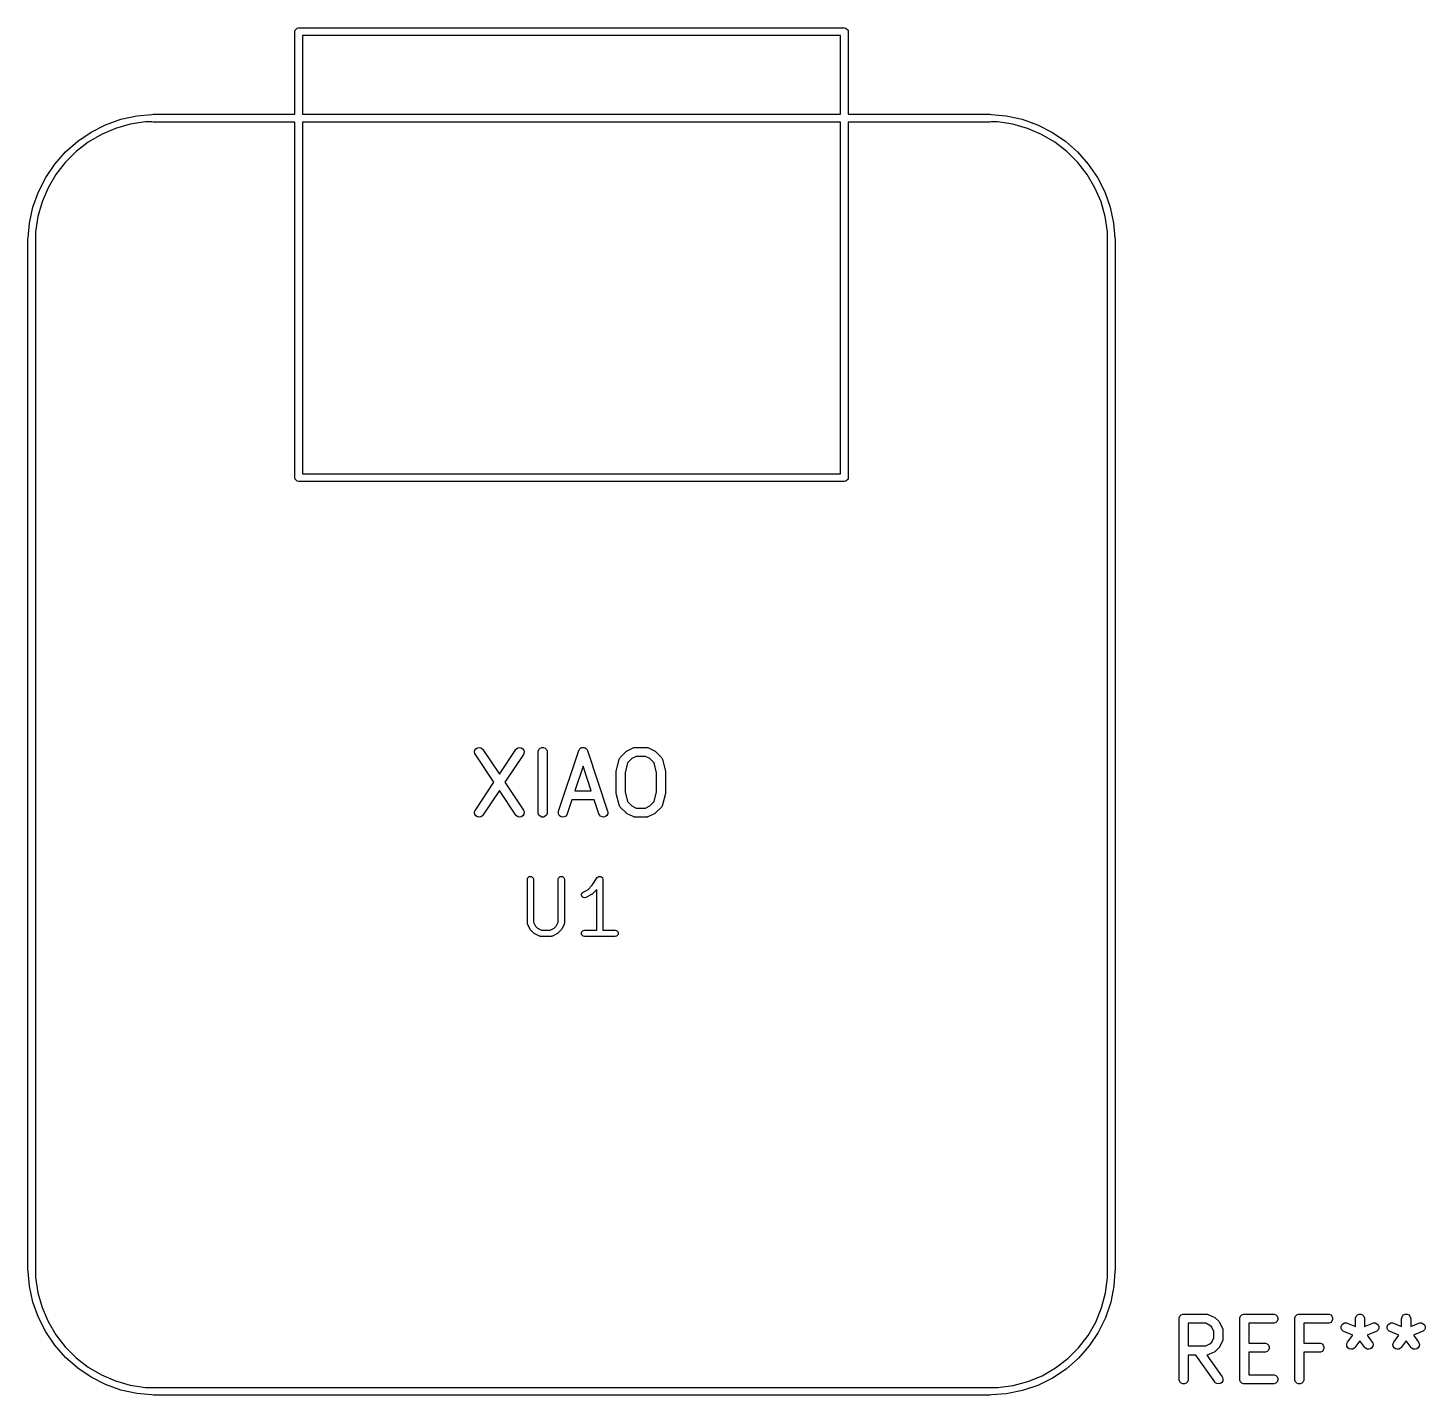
# Model space of a CAD drawing. Header units: millimetres. Extents: x 84.5 to 151.6, y -80.6 to -14.7.
# Drawn here: x 128.54 to 151.57, y -80.56 to -58.01 of the extents above; entities that cross this region are included whole.
import ezdxf

# ---------------------------------------------------------------- set-up
doc = ezdxf.new("R2010")
doc.units = ezdxf.units.MM
doc.layers.add('F.Silkscreen', color=41, linetype='CONTINUOUS', true_color=0xf2eda1)

msp = doc.modelspace()

# ---------------------------------------------------------------- linework, layer by layer
at = {"layer": 'F.Silkscreen', "linetype": 'CONTINUOUS'}
for p, q in [((132.9365, -58.07597), (132.941334, -58.05167)), ((132.941334, -58.05167), (132.9757, -58.017304)), ((132.9757, -58.017304), (133, -58.01247)), ((133, -58.01247), (142, -58.01247)), ((142, -58.01247), (142.0243, -58.017304)), ((142.0243, -58.017304), (142.058666, -58.05167)), ((142.058666, -58.05167), (142.0635, -58.07597)), ((132.9365, -59.43741), (132.9365, -58.07597)), ((133.0635, -58.13947), (133.0635, -59.43741)), ((141.9365, -58.13947), (133.0635, -58.13947)), ((141.9365, -59.43741), (141.9365, -58.13947)), ((142.0635, -58.07597), (142.0635, -59.43741)), ((129.578833, -59.729245), (129.81786, -59.608657)), ((129.81786, -59.608657), (130.070258, -59.519382)), ((130.224673, -59.600258), (129.981291, -59.669282)), ((130.070258, -59.519382), (130.331946, -59.462863)), ((130.474847, -59.562684), (130.224673, -59.600258)), ((130.331946, -59.462863), (130.578, -59.441786)), ((130.580041, -59.560439), (130.474847, -59.562684)), ((130.578, -59.441786), (130.6, -59.43741)), ((130.6, -59.56441), (130.580041, -59.560439)), ((130.6, -59.43741), (132.9365, -59.43741)), ((132.9365, -59.56441), (130.6, -59.56441)), ((132.9365, -65.42927), (132.9365, -59.56441)), ((133.0635, -59.43741), (141.9365, -59.43741)), ((133.0635, -59.56441), (133.0635, -65.36577)), ((141.9365, -59.56441), (133.0635, -59.56441)), ((141.9365, -65.36577), (141.9365, -59.56441)), ((142.0635, -59.43741), (144.4, -59.43741)), ((144.4, -59.56441), (142.0635, -59.56441)), ((142.0635, -59.56441), (142.0635, -65.42927)), ((144.4, -59.43741), (144.421999, -59.441786)), ((144.419958, -59.560439), (144.4, -59.56441)), ((144.525153, -59.562684), (144.419958, -59.560439)), ((144.421999, -59.441786), (144.668054, -59.462863)), ((144.775327, -59.600258), (144.525153, -59.562684)), ((144.668054, -59.462863), (144.929742, -59.519382)), ((145.018709, -59.669282), (144.775327, -59.600258)), ((144.929742, -59.519382), (145.18214, -59.608657)), ((145.18214, -59.608657), (145.421167, -59.729245)), ((129.156083, -60.056083), (129.357045, -59.879196)), ((129.530476, -59.896717), (129.330334, -60.05145)), ((129.357045, -59.879196), (129.578833, -59.729245)), ((129.748637, -59.768637), (129.530476, -59.896717)), ((129.981291, -59.669282), (129.748637, -59.768637)), ((145.251363, -59.768637), (145.018709, -59.669282)), ((145.469524, -59.896717), (145.251363, -59.768637)), ((145.421167, -59.729245), (145.642955, -59.879196)), ((145.669666, -60.05145), (145.469524, -59.896717)), ((145.642955, -59.879196), (145.843917, -60.056083)), ((128.979196, -60.257045), (129.156083, -60.056083)), ((129.330334, -60.05145), (129.15145, -60.230334)), ((145.84855, -60.230334), (145.669666, -60.05145)), ((145.843917, -60.056083), (146.020804, -60.257045)), ((128.829245, -60.478833), (128.979196, -60.257045)), ((129.15145, -60.230334), (128.996717, -60.430476)), ((146.003283, -60.430476), (145.84855, -60.230334)), ((146.020804, -60.257045), (146.170755, -60.478833)), ((128.708657, -60.71786), (128.829245, -60.478833)), ((128.996717, -60.430476), (128.868637, -60.648637)), ((146.131363, -60.648637), (146.003283, -60.430476)), ((146.170755, -60.478833), (146.291343, -60.71786)), ((128.619382, -60.970258), (128.708657, -60.71786)), ((128.868637, -60.648637), (128.769282, -60.881291)), ((146.230718, -60.881291), (146.131363, -60.648637)), ((146.291343, -60.71786), (146.380618, -60.970258)), ((128.562863, -61.231946), (128.619382, -60.970258)), ((128.769282, -60.881291), (128.700258, -61.124673)), ((146.299742, -61.124673), (146.230718, -60.881291)), ((146.380618, -60.970258), (146.437137, -61.231946)), ((128.542044, -61.474989), (128.562863, -61.231946)), ((128.700258, -61.124673), (128.662684, -61.374847)), ((146.337316, -61.374847), (146.299742, -61.124673)), ((146.437137, -61.231946), (146.457955, -61.474989)), ((128.5365, -61.5), (128.541334, -61.4757)), ((128.5365, -78.5), (128.5365, -61.5)), ((128.541334, -61.4757), (128.542044, -61.474989)), ((128.662684, -61.374847), (128.660351, -61.484173)), ((128.660351, -61.484173), (128.6635, -61.5)), ((128.6635, -61.5), (128.6635, -78.5)), ((146.3365, -61.5), (146.339648, -61.484173)), ((146.3365, -78.5), (146.3365, -61.5)), ((146.339648, -61.484173), (146.337316, -61.374847)), ((146.457955, -61.474989), (146.458666, -61.4757)), ((146.458666, -61.4757), (146.4635, -61.5)), ((146.4635, -61.5), (146.4635, -78.5)), ((133.0635, -65.36577), (141.9365, -65.36577)), ((132.941334, -65.45357), (132.9365, -65.42927)), ((132.9757, -65.487936), (132.941334, -65.45357)), ((133, -65.49277), (132.9757, -65.487936)), ((142, -65.49277), (133, -65.49277)), ((142.0243, -65.487936), (142, -65.49277)), ((142.058666, -65.45357), (142.0243, -65.487936)), ((142.0635, -65.42927), (142.058666, -65.45357)), ((135.901191, -69.95474), (135.90693, -69.926046)), ((135.90687, -69.983448), (135.901191, -69.95474)), ((135.913787, -69.996421), (135.90687, -69.983448)), ((135.90693, -69.926046), (135.923213, -69.901731)), ((136.219385, -70.454819), (135.913787, -69.996421)), ((135.923213, -69.901731), (135.947562, -69.885498)), ((135.947562, -69.885498), (135.97627, -69.879819)), ((135.97627, -69.879819), (136.004964, -69.885558)), ((136.004964, -69.885558), (136.029279, -69.901841)), ((136.029279, -69.901841), (136.038595, -69.913217)), ((136.038595, -69.913217), (136.309524, -70.31961)), ((136.309524, -70.31961), (136.580453, -69.913217)), ((136.705261, -69.996422), (136.399663, -70.454819)), ((136.580453, -69.913217), (136.589769, -69.901841)), ((136.589769, -69.901841), (136.614084, -69.885558)), ((136.614084, -69.885558), (136.642778, -69.879819)), ((136.642778, -69.879819), (136.671486, -69.885498)), ((136.671486, -69.885498), (136.695835, -69.901731)), ((136.695835, -69.901731), (136.712118, -69.926046)), ((136.712178, -69.983448), (136.705261, -69.996422)), ((136.712118, -69.926046), (136.717857, -69.95474)), ((136.717857, -69.95474), (136.712178, -69.983448)), ((136.94881, -69.954819), (136.950251, -69.940187)), ((136.94881, -70.954819), (136.94881, -69.954819)), ((136.950251, -69.940187), (136.96145, -69.913151)), ((136.96145, -69.913151), (136.982142, -69.892459)), ((136.982142, -69.892459), (137.009178, -69.88126)), ((137.009178, -69.88126), (137.038442, -69.88126)), ((137.038442, -69.88126), (137.065478, -69.892459)), ((137.065478, -69.892459), (137.08617, -69.913151)), ((137.08617, -69.913151), (137.097369, -69.940187)), ((137.097369, -69.940187), (137.09881, -69.954819)), ((137.09881, -69.954819), (137.09881, -70.954819)), ((137.285992, -70.931102), (137.619325, -69.931102)), ((137.619325, -69.931102), (137.625319, -69.917677)), ((137.625319, -69.917677), (137.628829, -69.913629)), ((137.628829, -69.913629), (137.631226, -69.908836)), ((137.631226, -69.908836), (137.638334, -69.90267)), ((137.638334, -69.90267), (137.644493, -69.89557)), ((137.644493, -69.89557), (137.649282, -69.893175)), ((137.649282, -69.893175), (137.653333, -69.889662)), ((137.653333, -69.889662), (137.662258, -69.886687)), ((137.662258, -69.886687), (137.670666, -69.882483)), ((137.670666, -69.882483), (137.67601, -69.882103)), ((137.67601, -69.882103), (137.681096, -69.880408)), ((137.681096, -69.880408), (137.690476, -69.881074)), ((137.690476, -69.881074), (137.699856, -69.880408)), ((137.699856, -69.880408), (137.704941, -69.882103)), ((137.704941, -69.882103), (137.710286, -69.882483)), ((137.710286, -69.882483), (137.718696, -69.886688)), ((137.718696, -69.886688), (137.727618, -69.889662)), ((137.727618, -69.889662), (137.731665, -69.893172)), ((137.731665, -69.893172), (137.736459, -69.895569)), ((137.736459, -69.895569), (137.742622, -69.902674)), ((137.742622, -69.902674), (137.749726, -69.908836)), ((137.749726, -69.908836), (137.752121, -69.913627)), ((137.752121, -69.913627), (137.755633, -69.917676)), ((137.755633, -69.917676), (137.761627, -69.931102)), ((137.761627, -69.931102), (138.09496, -70.931102)), ((138.30411, -70.044643), (138.399348, -69.949405)), ((138.399348, -69.949405), (138.405098, -69.944684)), ((138.405098, -69.944684), (138.406397, -69.943188)), ((138.406397, -69.943188), (138.408651, -69.941768)), ((138.408651, -69.941768), (138.410713, -69.940077)), ((138.410713, -69.940077), (138.412545, -69.939318)), ((138.412545, -69.939318), (138.41884, -69.935356)), ((138.41884, -69.935356), (138.514078, -69.887737)), ((138.565324, -70.029819), (138.496808, -70.064077)), ((138.514078, -69.887737), (138.527809, -69.882482)), ((138.527809, -69.882482), (138.530498, -69.88229)), ((138.530498, -69.88229), (138.532987, -69.88126)), ((138.532987, -69.88126), (138.547619, -69.879819)), ((138.547619, -69.879819), (138.738095, -69.879819)), ((138.72039, -70.029819), (138.565324, -70.029819)), ((138.788906, -70.064077), (138.72039, -70.029819)), ((138.738095, -69.879819), (138.752727, -69.88126)), ((138.752727, -69.88126), (138.755216, -69.882291)), ((138.755216, -69.882291), (138.757904, -69.882482)), ((138.757904, -69.882482), (138.771636, -69.887737)), ((138.771636, -69.887737), (138.866874, -69.935356)), ((138.866874, -69.935356), (138.873173, -69.93932)), ((138.873173, -69.93932), (138.875001, -69.940078)), ((138.875001, -69.940078), (138.877057, -69.941766)), ((138.877057, -69.941766), (138.879317, -69.943188)), ((138.879317, -69.943188), (138.880616, -69.944686)), ((138.880616, -69.944686), (138.886366, -69.949405)), ((138.886366, -69.949405), (138.981604, -70.044643)), ((137.690476, -70.191989), (137.556438, -70.594104)), ((137.824514, -70.594104), (137.690476, -70.191989)), ((138.236763, -70.269962), (138.284382, -70.079486)), ((138.284382, -70.079486), (138.289329, -70.06564)), ((138.289329, -70.06564), (138.292649, -70.061158)), ((138.292649, -70.061158), (138.294783, -70.056008)), ((138.294783, -70.056008), (138.30411, -70.044643)), ((138.424865, -70.136019), (138.384524, -70.297386)), ((138.496808, -70.064077), (138.424865, -70.136019)), ((138.860848, -70.136019), (138.788906, -70.064077)), ((138.90119, -70.297386), (138.860848, -70.136019)), ((138.981604, -70.044643), (138.990932, -70.056008)), ((138.990932, -70.056008), (138.993066, -70.061161)), ((138.993066, -70.061161), (138.996385, -70.06564)), ((138.996385, -70.06564), (139.001332, -70.079486)), ((139.001332, -70.079486), (139.048951, -70.269962)), ((135.913787, -70.913217), (136.219385, -70.454819)), ((136.399663, -70.454819), (136.705261, -70.913216)), ((138.234524, -70.288152), (138.234775, -70.285598)), ((138.234524, -70.621485), (138.234524, -70.288152)), ((138.234613, -70.284506), (138.235422, -70.279032)), ((138.234775, -70.285598), (138.234613, -70.284506)), ((138.235422, -70.279032), (138.235965, -70.27352)), ((138.235965, -70.27352), (138.236387, -70.272498)), ((138.236387, -70.272498), (138.236763, -70.269962)), ((138.384524, -70.297386), (138.384524, -70.612251)), ((138.90119, -70.612251), (138.90119, -70.297386)), ((139.048951, -70.269962), (139.049326, -70.272498)), ((139.049326, -70.272498), (139.049749, -70.27352)), ((139.049749, -70.27352), (139.050291, -70.279032)), ((139.050291, -70.279032), (139.051101, -70.284506)), ((139.051101, -70.284506), (139.050938, -70.285598)), ((139.050938, -70.285598), (139.05119, -70.288152)), ((139.05119, -70.288152), (139.05119, -70.621485)), ((136.309524, -70.590027), (136.038595, -70.996421)), ((136.580453, -70.996421), (136.309524, -70.590027)), ((137.556438, -70.594104), (137.824514, -70.594104)), ((138.234775, -70.624038), (138.234524, -70.621485)), ((138.234613, -70.625131), (138.234775, -70.624038)), ((138.235422, -70.630604), (138.234613, -70.625131)), ((138.235965, -70.636117), (138.235422, -70.630604)), ((138.236387, -70.637138), (138.235965, -70.636117)), ((138.236763, -70.639675), (138.236387, -70.637138)), ((138.284382, -70.830151), (138.236763, -70.639675)), ((138.384524, -70.612251), (138.424865, -70.773617)), ((138.860848, -70.773617), (138.90119, -70.612251)), ((139.048951, -70.639675), (139.001332, -70.830151)), ((139.049326, -70.637138), (139.048951, -70.639675)), ((139.049749, -70.636117), (139.049326, -70.637138)), ((139.050291, -70.630604), (139.049749, -70.636117)), ((139.051101, -70.625131), (139.050291, -70.630604)), ((139.05119, -70.621485), (139.050938, -70.624038)), ((139.050938, -70.624038), (139.051101, -70.625131)), ((135.901191, -70.954898), (135.90687, -70.92619)), ((135.90687, -70.92619), (135.913787, -70.913217)), ((136.705261, -70.913216), (136.712178, -70.92619)), ((136.712178, -70.92619), (136.717857, -70.954898)), ((137.282732, -70.945439), (137.285992, -70.931102)), ((137.284807, -70.974629), (137.282732, -70.945439)), ((137.506438, -70.744104), (137.428294, -70.978536)), ((137.874514, -70.744104), (137.506438, -70.744104)), ((137.952658, -70.978536), (137.874514, -70.744104)), ((138.09496, -70.931102), (138.09822, -70.945438)), ((138.09822, -70.945438), (138.096145, -70.974628)), ((138.289329, -70.843997), (138.284382, -70.830151)), ((138.292648, -70.848476), (138.289329, -70.843997)), ((138.294782, -70.853628), (138.292648, -70.848476)), ((138.30411, -70.864994), (138.294782, -70.853628)), ((138.399348, -70.960233), (138.30411, -70.864994)), ((138.424865, -70.773617), (138.496808, -70.845561)), ((138.496808, -70.845561), (138.565324, -70.879819)), ((138.565324, -70.879819), (138.72039, -70.879819)), ((138.72039, -70.879819), (138.788905, -70.845561)), ((138.788905, -70.845561), (138.860848, -70.773617)), ((138.981605, -70.864993), (138.886366, -70.960233)), ((138.990932, -70.853628), (138.981605, -70.864993)), ((138.993065, -70.848476), (138.990932, -70.853628)), ((138.996385, -70.843997), (138.993065, -70.848476)), ((139.001332, -70.830151), (138.996385, -70.843997)), ((135.90693, -70.983592), (135.901191, -70.954898)), ((135.923213, -71.007907), (135.90693, -70.983592)), ((135.947562, -71.02414), (135.923213, -71.007907)), ((135.97627, -71.029819), (135.947562, -71.02414)), ((136.004964, -71.02408), (135.97627, -71.029819)), ((136.029279, -71.007797), (136.004964, -71.02408)), ((136.038595, -70.996421), (136.029279, -71.007797)), ((136.589769, -71.007797), (136.580453, -70.996421)), ((136.614084, -71.02408), (136.589769, -71.007797)), ((136.642778, -71.029819), (136.614084, -71.02408)), ((136.671486, -71.02414), (136.642778, -71.029819)), ((136.695835, -71.007907), (136.671486, -71.02414)), ((136.712118, -70.983592), (136.695835, -71.007907)), ((136.717857, -70.954898), (136.712118, -70.983592)), ((136.950251, -70.969451), (136.94881, -70.954819)), ((136.96145, -70.996487), (136.950251, -70.969451)), ((136.982142, -71.017179), (136.96145, -70.996487)), ((137.009178, -71.028378), (136.982142, -71.017179)), ((137.038442, -71.028378), (137.009178, -71.028378)), ((137.065478, -71.017179), (137.038442, -71.028378)), ((137.08617, -70.996487), (137.065478, -71.017179)), ((137.097369, -70.969451), (137.08617, -70.996487)), ((137.09881, -70.954819), (137.097369, -70.969451)), ((137.297893, -71.000802), (137.284807, -70.974629)), ((137.32, -71.019976), (137.297893, -71.000802)), ((137.347763, -71.02923), (137.32, -71.019976)), ((137.376953, -71.027155), (137.347763, -71.02923)), ((137.403126, -71.014069), (137.376953, -71.027155)), ((137.4223, -70.991962), (137.403126, -71.014069)), ((137.428294, -70.978536), (137.4223, -70.991962)), ((137.958652, -70.991961), (137.952658, -70.978536)), ((137.977826, -71.014068), (137.958652, -70.991961)), ((138.003999, -71.027155), (137.977826, -71.014068)), ((138.033189, -71.02923), (138.003999, -71.027155)), ((138.060951, -71.019976), (138.033189, -71.02923)), ((138.083059, -71.000802), (138.060951, -71.019976)), ((138.096145, -70.974628), (138.083059, -71.000802)), ((138.405098, -70.964953), (138.399348, -70.960233)), ((138.406397, -70.96645), (138.405098, -70.964953)), ((138.408651, -70.967869), (138.406397, -70.96645)), ((138.410713, -70.969561), (138.408651, -70.967869)), ((138.412545, -70.970319), (138.410713, -70.969561)), ((138.41884, -70.974282), (138.412545, -70.970319)), ((138.514078, -71.021901), (138.41884, -70.974282)), ((138.527809, -71.027156), (138.514078, -71.021901)), ((138.530498, -71.027347), (138.527809, -71.027156)), ((138.532987, -71.028378), (138.530498, -71.027347)), ((138.547619, -71.029819), (138.532987, -71.028378)), ((138.738095, -71.029819), (138.547619, -71.029819)), ((138.752727, -71.028378), (138.738095, -71.029819)), ((138.755216, -71.027346), (138.752727, -71.028378)), ((138.757904, -71.027156), (138.755216, -71.027346)), ((138.771636, -71.021901), (138.757904, -71.027156)), ((138.866874, -70.974282), (138.771636, -71.021901)), ((138.873173, -70.970317), (138.866874, -70.974282)), ((138.875001, -70.96956), (138.873173, -70.970317)), ((138.877057, -70.967871), (138.875001, -70.96956)), ((138.879317, -70.96645), (138.877057, -70.967871)), ((138.880616, -70.964951), (138.879317, -70.96645)), ((138.886366, -70.960233), (138.880616, -70.964951)), ((136.771866, -72.056985), (136.775733, -72.037545)), ((136.771866, -72.776652), (136.771866, -72.056985)), ((136.775733, -72.037545), (136.803226, -72.010052)), ((136.803226, -72.010052), (136.842106, -72.010052)), ((136.842106, -72.010052), (136.869599, -72.037545)), ((136.869599, -72.037545), (136.873466, -72.056985)), ((136.873466, -72.056985), (136.873466, -72.764658)), ((137.279866, -72.056985), (137.283733, -72.037545)), ((137.279866, -72.76466), (137.279866, -72.056985)), ((137.283733, -72.037545), (137.311226, -72.010052)), ((137.311226, -72.010052), (137.350106, -72.010052)), ((137.350106, -72.010052), (137.377599, -72.037545)), ((137.377599, -72.037545), (137.381466, -72.056985)), ((137.381466, -72.056985), (137.381466, -72.776652)), ((137.84152, -72.151621), (137.923398, -72.028806)), ((137.923398, -72.028806), (137.937399, -72.014776)), ((137.937399, -72.014776), (137.942527, -72.01375)), ((137.942527, -72.01375), (137.946226, -72.010052)), ((137.946226, -72.010052), (137.96102, -72.010052)), ((137.96102, -72.010052), (137.975525, -72.007151)), ((137.975525, -72.007151), (137.979876, -72.010052)), ((137.979876, -72.010052), (137.985106, -72.010052)), ((137.985106, -72.010052), (137.995565, -72.020511)), ((137.995565, -72.020511), (138.007875, -72.028718)), ((138.007875, -72.028718), (138.0089, -72.033846)), ((138.0089, -72.033846), (138.012599, -72.037545)), ((138.012599, -72.037545), (138.016466, -72.056985)), ((138.016466, -72.056985), (138.016466, -72.895185)), ((137.660994, -72.314586), (137.673289, -72.2777)), ((137.678381, -72.349362), (137.660994, -72.314586)), ((137.673289, -72.2777), (137.688948, -72.265548)), ((137.688948, -72.265548), (137.766241, -72.226901)), ((137.819051, -72.314089), (137.734384, -72.356422)), ((137.766241, -72.226901), (137.84152, -72.151621)), ((137.825481, -72.309098), (137.819051, -72.314089)), ((137.832254, -72.304573), (137.825481, -72.309098)), ((137.914866, -72.22196), (137.832254, -72.304573)), ((137.914866, -72.895185), (137.914866, -72.22196)), ((137.715267, -72.361657), (137.678381, -72.349362)), ((137.734384, -72.356422), (137.715267, -72.361657)), ((136.772362, -72.779148), (136.771866, -72.776652)), ((136.771994, -72.780254), (136.772362, -72.779148)), ((136.774145, -72.788109), (136.771994, -72.780254)), ((136.775733, -72.796092), (136.774145, -72.788109)), ((136.776556, -72.796915), (136.775733, -72.796092)), ((136.777229, -72.799371), (136.776556, -72.796915)), ((136.873466, -72.764658), (136.90675, -72.831227)), ((137.246582, -72.831226), (137.279866, -72.76466)), ((137.376775, -72.796915), (137.376103, -72.799371)), ((137.377599, -72.796092), (137.376775, -72.796915)), ((137.379186, -72.788109), (137.377599, -72.796092)), ((137.381338, -72.780254), (137.379186, -72.788109)), ((137.381466, -72.776652), (137.380969, -72.779148)), ((137.380969, -72.779148), (137.381338, -72.780254)), ((136.819563, -72.884037), (136.777229, -72.799371)), ((136.824557, -72.890471), (136.819563, -72.884037)), ((136.829079, -72.897239), (136.824557, -72.890471)), ((136.871412, -72.939573), (136.829079, -72.897239)), ((136.878182, -72.944096), (136.871412, -72.939573)), ((136.884615, -72.949089), (136.878182, -72.944096)), ((136.969281, -72.991422), (136.884615, -72.949089)), ((136.90675, -72.831227), (136.937425, -72.861902)), ((136.937425, -72.861902), (137.003992, -72.895185)), ((136.971736, -72.992094), (136.969281, -72.991422)), ((136.97256, -72.992918), (136.971736, -72.992094)), ((136.980545, -72.994506), (136.97256, -72.992918)), ((136.988399, -72.996657), (136.980545, -72.994506)), ((136.989504, -72.996288), (136.988399, -72.996657)), ((136.992, -72.996785), (136.989504, -72.996288)), ((137.161333, -72.996785), (136.992, -72.996785)), ((137.003992, -72.895185), (137.149341, -72.895185)), ((137.149341, -72.895185), (137.215908, -72.861901)), ((137.163828, -72.996288), (137.161333, -72.996785)), ((137.164934, -72.996657), (137.163828, -72.996288)), ((137.172786, -72.994506), (137.164934, -72.996657)), ((137.180773, -72.992918), (137.172786, -72.994506)), ((137.181596, -72.992094), (137.180773, -72.992918)), ((137.184051, -72.991422), (137.181596, -72.992094)), ((137.268718, -72.949089), (137.184051, -72.991422)), ((137.215908, -72.861901), (137.246582, -72.831226)), ((137.275148, -72.944098), (137.268718, -72.949089)), ((137.281921, -72.939573), (137.275148, -72.944098)), ((137.324255, -72.897238), (137.281921, -72.939573)), ((137.328779, -72.890465), (137.324255, -72.897238)), ((137.33377, -72.884036), (137.328779, -72.890465)), ((137.376103, -72.799371), (137.33377, -72.884036)), ((137.664733, -72.926545), (137.692226, -72.899052)), ((137.664733, -72.965425), (137.664733, -72.926545)), ((137.692226, -72.992918), (137.664733, -72.965425)), ((137.692226, -72.899052), (137.711666, -72.895185)), ((137.711666, -72.996785), (137.692226, -72.992918)), ((137.711666, -72.895185), (137.914866, -72.895185)), ((138.219666, -72.996785), (137.711666, -72.996785)), ((138.016466, -72.895185), (138.219666, -72.895185)), ((138.219666, -72.895185), (138.239106, -72.899052)), ((138.239106, -72.992918), (138.219666, -72.996785)), ((138.239106, -72.899052), (138.266599, -72.926545)), ((138.266599, -72.965425), (138.239106, -72.992918)), ((138.266599, -72.926545), (138.266599, -72.965425)), ((128.541334, -78.5243), (128.5365, -78.5)), ((128.542046, -78.525012), (128.541334, -78.5243)), ((128.562891, -78.768049), (128.542046, -78.525012)), ((128.6635, -78.5), (128.660353, -78.515818)), ((128.660353, -78.515818), (128.662697, -78.625142)), ((146.34, -78.517594), (146.3365, -78.5)), ((146.34, -78.627154), (146.34, -78.517594)), ((146.458389, -78.524576), (146.442377, -78.768884)), ((146.458666, -78.5243), (146.458389, -78.524576)), ((146.4635, -78.5), (146.458666, -78.5243)), ((128.619431, -79.029723), (128.562891, -78.768049)), ((128.662697, -78.625142), (128.700295, -78.875306)), ((146.306807, -78.879288), (146.34, -78.627154)), ((146.442377, -78.768884), (146.389808, -79.033167)), ((128.700295, -78.875306), (128.769335, -79.118676)), ((146.240987, -79.124931), (146.306807, -78.879288)), ((128.708721, -79.282107), (128.619431, -79.029723)), ((128.769335, -79.118676), (128.868701, -79.351317)), ((146.143667, -79.359882), (146.240987, -79.124931)), ((146.389808, -79.033167), (146.303192, -79.288328)), ((147.532878, -79.263151), (147.55357, -79.242459)), ((147.55357, -79.242459), (147.580606, -79.23126)), ((147.580606, -79.23126), (147.595238, -79.229819)), ((147.595238, -79.229819), (147.97619, -79.229819)), ((147.97619, -79.229819), (147.990822, -79.23126)), ((147.990822, -79.23126), (147.993311, -79.232291)), ((147.993311, -79.232291), (147.995999, -79.232482)), ((147.995999, -79.232482), (148.009731, -79.237737)), ((148.009731, -79.237737), (148.104969, -79.285356)), ((148.532878, -79.263151), (148.55357, -79.242459)), ((148.55357, -79.242459), (148.580606, -79.23126)), ((148.580606, -79.23126), (148.595238, -79.229819)), ((148.595238, -79.229819), (149.071428, -79.229819)), ((149.071428, -79.229819), (149.08606, -79.23126)), ((149.08606, -79.23126), (149.113096, -79.242459)), ((149.113096, -79.242459), (149.133788, -79.263151)), ((149.43764, -79.263151), (149.458332, -79.242459)), ((149.458332, -79.242459), (149.485368, -79.23126)), ((149.485368, -79.23126), (149.5, -79.229819)), ((149.5, -79.229819), (149.97619, -79.229819)), ((149.97619, -79.229819), (149.990822, -79.23126)), ((149.990822, -79.23126), (150.017858, -79.242459)), ((150.017858, -79.242459), (150.03855, -79.263151)), ((150.43764, -79.263151), (150.458332, -79.242459)), ((150.458332, -79.242459), (150.485368, -79.23126)), ((150.485368, -79.23126), (150.514632, -79.23126)), ((150.514632, -79.23126), (150.541668, -79.242459)), ((150.541668, -79.242459), (150.56236, -79.263151)), ((151.199545, -79.263151), (151.220237, -79.242459)), ((151.220237, -79.242459), (151.247273, -79.23126)), ((151.247273, -79.23126), (151.276537, -79.23126)), ((151.276537, -79.23126), (151.303573, -79.242459)), ((151.303573, -79.242459), (151.324265, -79.263151)), ((128.829316, -79.521119), (128.708721, -79.282107)), ((128.868701, -79.351317), (128.996786, -79.569468)), ((146.016513, -79.580119), (146.143667, -79.359882)), ((146.303192, -79.288328), (146.184013, -79.53)), ((147.520238, -79.304819), (147.521679, -79.290187)), ((147.520238, -80.304819), (147.520238, -79.304819)), ((147.521679, -79.290187), (147.532878, -79.263151)), ((147.958485, -79.379819), (147.670238, -79.379819)), ((147.670238, -79.379819), (147.670238, -79.753628)), ((148.027001, -79.414077), (147.958485, -79.379819)), ((148.057408, -79.444484), (148.027001, -79.414077)), ((148.091666, -79.513), (148.057408, -79.444484)), ((148.104969, -79.285356), (148.111268, -79.28932)), ((148.111268, -79.28932), (148.113096, -79.290078)), ((148.113096, -79.290078), (148.115152, -79.291766)), ((148.115152, -79.291766), (148.117412, -79.293188)), ((148.117412, -79.293188), (148.118711, -79.294686)), ((148.118711, -79.294686), (148.124461, -79.299405)), ((148.124461, -79.299405), (148.17208, -79.347024)), ((148.17208, -79.347024), (148.176798, -79.352773)), ((148.176798, -79.352773), (148.178297, -79.354073)), ((148.178297, -79.354073), (148.179718, -79.356332)), ((148.179718, -79.356332), (148.181407, -79.358389)), ((148.181407, -79.358389), (148.182164, -79.360216)), ((148.182164, -79.360216), (148.186129, -79.366516)), ((148.186129, -79.366516), (148.233748, -79.461754)), ((148.233748, -79.461754), (148.239003, -79.475485)), ((148.239003, -79.475485), (148.239194, -79.478174)), ((148.239194, -79.478174), (148.240225, -79.480663)), ((148.520238, -79.304819), (148.521679, -79.290187)), ((148.520238, -80.304819), (148.520238, -79.304819)), ((148.521679, -79.290187), (148.532878, -79.263151)), ((149.071428, -79.379819), (148.670238, -79.379819)), ((148.670238, -79.379819), (148.670238, -79.706009)), ((149.08606, -79.378378), (149.071428, -79.379819)), ((149.113096, -79.367179), (149.08606, -79.378378)), ((149.133788, -79.346487), (149.113096, -79.367179)), ((149.133788, -79.263151), (149.144987, -79.290187)), ((149.144987, -79.319451), (149.133788, -79.346487)), ((149.144987, -79.290187), (149.144987, -79.319451)), ((149.425, -79.304819), (149.426441, -79.290187)), ((149.425, -80.304819), (149.425, -79.304819)), ((149.426441, -79.290187), (149.43764, -79.263151)), ((149.97619, -79.379819), (149.575, -79.379819)), ((149.575, -79.379819), (149.575, -79.706009)), ((149.990822, -79.378378), (149.97619, -79.379819)), ((150.017858, -79.367179), (149.990822, -79.378378)), ((150.03855, -79.346487), (150.017858, -79.367179)), ((150.03855, -79.263151), (150.049749, -79.290187)), ((150.049749, -79.319451), (150.03855, -79.346487)), ((150.049749, -79.290187), (150.049749, -79.319451)), ((150.188173, -79.433942), (150.199041, -79.406771)), ((150.18853, -79.463204), (150.188173, -79.433942)), ((150.200057, -79.490101), (150.18853, -79.463204)), ((150.199041, -79.406771), (150.21948, -79.385828)), ((150.21948, -79.385828), (150.246377, -79.374301)), ((150.246377, -79.374301), (150.275639, -79.373944)), ((150.275639, -79.373944), (150.289759, -79.37804)), ((150.289759, -79.37804), (150.425, -79.432136)), ((150.425, -79.304819), (150.426441, -79.290187)), ((150.425, -79.432136), (150.425, -79.304819)), ((150.426441, -79.290187), (150.43764, -79.263151)), ((150.56236, -79.263151), (150.573559, -79.290187)), ((150.573559, -79.290187), (150.575, -79.304819)), ((150.575, -79.304819), (150.575, -79.432136)), ((150.575, -79.432136), (150.710241, -79.37804)), ((150.710241, -79.37804), (150.724361, -79.373944)), ((150.724361, -79.373944), (150.753623, -79.374301)), ((150.753623, -79.374301), (150.78052, -79.385828)), ((150.78052, -79.385828), (150.800958, -79.406771)), ((150.81147, -79.463204), (150.799943, -79.490101)), ((150.800958, -79.406771), (150.811827, -79.433942)), ((150.811827, -79.433942), (150.81147, -79.463204)), ((150.950078, -79.433942), (150.960946, -79.406771)), ((150.950435, -79.463204), (150.950078, -79.433942)), ((150.961962, -79.490101), (150.950435, -79.463204)), ((150.960946, -79.406771), (150.981385, -79.385828)), ((150.981385, -79.385828), (151.008282, -79.374301)), ((151.008282, -79.374301), (151.037544, -79.373944)), ((151.037544, -79.373944), (151.051664, -79.37804)), ((151.051664, -79.37804), (151.186905, -79.432136)), ((151.186905, -79.304819), (151.188346, -79.290187)), ((151.186905, -79.432136), (151.186905, -79.304819)), ((151.188346, -79.290187), (151.199545, -79.263151)), ((151.324265, -79.263151), (151.335464, -79.290187)), ((151.335464, -79.290187), (151.336905, -79.304819)), ((151.336905, -79.304819), (151.336905, -79.432136)), ((151.336905, -79.432136), (151.472146, -79.37804)), ((151.472146, -79.37804), (151.486266, -79.373944)), ((151.486266, -79.373944), (151.515528, -79.374301)), ((151.515528, -79.374301), (151.542425, -79.385828)), ((151.542425, -79.385828), (151.562863, -79.406771)), ((151.573375, -79.463204), (151.561848, -79.490101)), ((151.562863, -79.406771), (151.573732, -79.433942)), ((151.573732, -79.433942), (151.573375, -79.463204)), ((128.979268, -79.742895), (128.829316, -79.521119)), ((128.996786, -79.569468), (129.151519, -79.769601)), ((145.8617, -79.781876), (146.016513, -79.580119)), ((146.184013, -79.53), (146.034308, -79.754049)), ((148.027001, -79.71937), (148.057408, -79.688963)), ((148.057408, -79.688963), (148.091666, -79.620447)), ((148.091666, -79.620447), (148.091666, -79.513)), ((148.233748, -79.671693), (148.186129, -79.766931)), ((148.239003, -79.657962), (148.233748, -79.671693)), ((148.239194, -79.655272), (148.239003, -79.657962)), ((148.240225, -79.652784), (148.239194, -79.655272)), ((148.240225, -79.480663), (148.241666, -79.495295)), ((148.241666, -79.638152), (148.240225, -79.652784)), ((148.241666, -79.495295), (148.241666, -79.638152)), ((148.670238, -79.706009), (148.928571, -79.706009)), ((148.928571, -79.706009), (148.943203, -79.70745)), ((148.943203, -79.70745), (148.970239, -79.718649)), ((149.575, -79.706009), (149.833333, -79.706009)), ((149.833333, -79.706009), (149.847965, -79.70745)), ((149.847965, -79.70745), (149.875001, -79.718649)), ((150.221, -79.51054), (150.200057, -79.490101)), ((150.234051, -79.517312), (150.221, -79.51054)), ((150.381282, -79.576204), (150.234051, -79.517312)), ((150.282254, -79.729308), (150.289517, -79.70096)), ((150.289517, -79.70096), (150.297143, -79.68839)), ((150.297143, -79.68839), (150.381282, -79.576204)), ((150.5, -79.667914), (150.417143, -79.77839)), ((150.582857, -79.77839), (150.5, -79.667914)), ((150.765949, -79.517312), (150.618717, -79.576204)), ((150.618717, -79.576204), (150.702857, -79.68839)), ((150.702857, -79.68839), (150.710483, -79.70096)), ((150.710483, -79.70096), (150.717746, -79.729308)), ((150.778999, -79.51054), (150.765949, -79.517312)), ((150.799943, -79.490101), (150.778999, -79.51054)), ((150.982905, -79.51054), (150.961962, -79.490101)), ((150.995956, -79.517312), (150.982905, -79.51054)), ((151.143187, -79.576204), (150.995956, -79.517312)), ((151.044159, -79.729308), (151.051422, -79.70096)), ((151.051422, -79.70096), (151.059048, -79.68839)), ((151.059048, -79.68839), (151.143187, -79.576204)), ((151.261905, -79.667914), (151.179048, -79.77839)), ((151.344762, -79.77839), (151.261905, -79.667914)), ((151.527854, -79.517312), (151.380622, -79.576204)), ((151.380622, -79.576204), (151.464762, -79.68839)), ((151.464762, -79.68839), (151.472388, -79.70096)), ((151.472388, -79.70096), (151.479651, -79.729308)), ((151.540904, -79.51054), (151.527854, -79.517312)), ((151.561848, -79.490101), (151.540904, -79.51054)), ((129.156151, -79.943849), (128.979268, -79.742895)), ((129.151519, -79.769601), (129.330399, -79.948481)), ((145.681876, -79.9617), (145.8617, -79.781876)), ((146.034308, -79.754049), (145.85664, -79.95664)), ((147.670238, -79.753628), (147.958485, -79.753628)), ((147.794284, -79.903628), (147.670238, -79.903628)), ((147.670238, -79.903628), (147.670238, -80.304819)), ((148.105224, -80.347829), (147.794284, -79.903628)), ((147.958485, -79.753628), (148.027001, -79.71937)), ((147.990822, -79.902187), (147.977305, -79.903518)), ((147.977305, -79.903518), (148.228109, -80.26181)), ((147.993311, -79.901155), (147.990822, -79.902187)), ((147.995999, -79.900965), (147.993311, -79.901155)), ((148.009731, -79.89571), (147.995999, -79.900965)), ((148.104969, -79.848091), (148.009731, -79.89571)), ((148.111268, -79.844126), (148.104969, -79.848091)), ((148.113096, -79.843369), (148.111268, -79.844126)), ((148.115152, -79.84168), (148.113096, -79.843369)), ((148.117412, -79.840259), (148.115152, -79.84168)), ((148.118711, -79.83876), (148.117412, -79.840259)), ((148.124461, -79.834042), (148.118711, -79.83876)), ((148.17208, -79.786423), (148.124461, -79.834042)), ((148.176798, -79.780673), (148.17208, -79.786423)), ((148.178297, -79.779374), (148.176798, -79.780673)), ((148.179718, -79.777114), (148.178297, -79.779374)), ((148.181407, -79.775058), (148.179718, -79.777114)), ((148.182164, -79.77323), (148.181407, -79.775058)), ((148.186129, -79.766931), (148.182164, -79.77323)), ((148.928571, -79.856009), (148.670238, -79.856009)), ((148.670238, -79.856009), (148.670238, -80.229819)), ((148.943203, -79.854568), (148.928571, -79.856009)), ((148.970239, -79.843369), (148.943203, -79.854568)), ((148.970239, -79.718649), (148.990931, -79.739341)), ((148.990931, -79.822677), (148.970239, -79.843369)), ((148.990931, -79.739341), (149.00213, -79.766377)), ((149.00213, -79.795641), (148.990931, -79.822677)), ((149.00213, -79.766377), (149.00213, -79.795641)), ((149.833333, -79.856009), (149.575, -79.856009)), ((149.575, -79.856009), (149.575, -80.304819)), ((149.847965, -79.854568), (149.833333, -79.856009)), ((149.875001, -79.843369), (149.847965, -79.854568)), ((149.875001, -79.718649), (149.895693, -79.739341)), ((149.895693, -79.822677), (149.875001, -79.843369)), ((149.895693, -79.739341), (149.906892, -79.766377)), ((149.906892, -79.795641), (149.895693, -79.822677)), ((149.906892, -79.766377), (149.906892, -79.795641)), ((150.286393, -79.758277), (150.282254, -79.729308)), ((150.301302, -79.783458), (150.286393, -79.758277)), ((150.324713, -79.801016), (150.301302, -79.783458)), ((150.353061, -79.808279), (150.324713, -79.801016)), ((150.38203, -79.80414), (150.353061, -79.808279)), ((150.407211, -79.789231), (150.38203, -79.80414)), ((150.417143, -79.77839), (150.407211, -79.789231)), ((150.592789, -79.789231), (150.582857, -79.77839)), ((150.61797, -79.80414), (150.592789, -79.789231)), ((150.646939, -79.808279), (150.61797, -79.80414)), ((150.675287, -79.801016), (150.646939, -79.808279)), ((150.698698, -79.783458), (150.675287, -79.801016)), ((150.713607, -79.758277), (150.698698, -79.783458)), ((150.717746, -79.729308), (150.713607, -79.758277)), ((151.048298, -79.758277), (151.044159, -79.729308)), ((151.063207, -79.783458), (151.048298, -79.758277)), ((151.086618, -79.801016), (151.063207, -79.783458)), ((151.114966, -79.808279), (151.086618, -79.801016)), ((151.143935, -79.80414), (151.114966, -79.808279)), ((151.169116, -79.789231), (151.143935, -79.80414)), ((151.179048, -79.77839), (151.169116, -79.789231)), ((151.354694, -79.789231), (151.344762, -79.77839)), ((151.379875, -79.80414), (151.354694, -79.789231)), ((151.408844, -79.808279), (151.379875, -79.80414)), ((151.437192, -79.801016), (151.408844, -79.808279)), ((151.460603, -79.783458), (151.437192, -79.801016)), ((151.475512, -79.758277), (151.460603, -79.783458)), ((151.479651, -79.729308), (151.475512, -79.758277)), ((129.357105, -80.120732), (129.156151, -79.943849)), ((129.330399, -79.948481), (129.530532, -80.103214)), ((129.578881, -80.270684), (129.357105, -80.120732)), ((129.530532, -80.103214), (129.748683, -80.231299)), ((145.259882, -80.243667), (145.480119, -80.116513)), ((145.654049, -80.134308), (145.43, -80.284013)), ((145.480119, -80.116513), (145.681876, -79.9617)), ((145.85664, -79.95664), (145.654049, -80.134308)), ((129.817893, -80.391279), (129.578881, -80.270684)), ((129.748683, -80.231299), (129.981324, -80.330665)), ((130.070277, -80.480569), (129.817893, -80.391279)), ((129.981324, -80.330665), (130.224694, -80.399705)), ((130.224694, -80.399705), (130.474858, -80.437303)), ((144.779288, -80.406807), (145.024931, -80.340987)), ((145.024931, -80.340987), (145.259882, -80.243667)), ((145.43, -80.284013), (145.188328, -80.403192)), ((147.521679, -80.319451), (147.520238, -80.304819)), ((147.532878, -80.346487), (147.521679, -80.319451)), ((147.55357, -80.367179), (147.532878, -80.346487)), ((147.580606, -80.378378), (147.55357, -80.367179)), ((147.60987, -80.378378), (147.580606, -80.378378)), ((147.636906, -80.367179), (147.60987, -80.378378)), ((147.657598, -80.346487), (147.636906, -80.367179)), ((147.668797, -80.319451), (147.657598, -80.346487)), ((147.670238, -80.304819), (147.668797, -80.319451)), ((148.114795, -80.358989), (148.105224, -80.347829)), ((148.139474, -80.374716), (148.114795, -80.358989)), ((148.168291, -80.379802), (148.139474, -80.374716)), ((148.196862, -80.373472), (148.168291, -80.379802)), ((148.220836, -80.35669), (148.196862, -80.373472)), ((148.236563, -80.332012), (148.220836, -80.35669)), ((148.228109, -80.26181), (148.235319, -80.274623)), ((148.235319, -80.274623), (148.241648, -80.303194)), ((148.241648, -80.303194), (148.236563, -80.332012)), ((148.521679, -80.319451), (148.520238, -80.304819)), ((148.532878, -80.346487), (148.521679, -80.319451)), ((148.55357, -80.367179), (148.532878, -80.346487)), ((148.580606, -80.378378), (148.55357, -80.367179)), ((148.595238, -80.379819), (148.580606, -80.378378)), ((149.071428, -80.379819), (148.595238, -80.379819)), ((148.670238, -80.229819), (149.071428, -80.229819)), ((149.071428, -80.229819), (149.08606, -80.23126)), ((149.08606, -80.378378), (149.071428, -80.379819)), ((149.08606, -80.23126), (149.113096, -80.242459)), ((149.113096, -80.367179), (149.08606, -80.378378)), ((149.113096, -80.242459), (149.133788, -80.263151)), ((149.133788, -80.346487), (149.113096, -80.367179)), ((149.133788, -80.263151), (149.144987, -80.290187)), ((149.144987, -80.319451), (149.133788, -80.346487)), ((149.144987, -80.290187), (149.144987, -80.319451)), ((149.426441, -80.319451), (149.425, -80.304819)), ((149.43764, -80.346487), (149.426441, -80.319451)), ((149.458332, -80.367179), (149.43764, -80.346487)), ((149.485368, -80.378378), (149.458332, -80.367179)), ((149.514632, -80.378378), (149.485368, -80.378378)), ((149.541668, -80.367179), (149.514632, -80.378378)), ((149.56236, -80.346487), (149.541668, -80.367179)), ((149.573559, -80.319451), (149.56236, -80.346487)), ((149.575, -80.304819), (149.573559, -80.319451)), ((130.331951, -80.537109), (130.070277, -80.480569)), ((130.574987, -80.557953), (130.331951, -80.537109)), ((130.474858, -80.437303), (130.584181, -80.439646)), ((130.5757, -80.558666), (130.574987, -80.557953)), ((130.6, -80.5635), (130.5757, -80.558666)), ((130.584181, -80.439646), (130.6, -80.4365)), ((130.6, -80.4365), (144.4, -80.4365)), ((144.4, -80.5635), (130.6, -80.5635)), ((144.4, -80.4365), (144.417594, -80.44)), ((144.4243, -80.558666), (144.4, -80.5635)), ((144.417594, -80.44), (144.527154, -80.44)), ((144.424576, -80.558389), (144.4243, -80.558666)), ((144.668884, -80.542377), (144.424576, -80.558389)), ((144.527154, -80.44), (144.779288, -80.406807)), ((144.933167, -80.489808), (144.668884, -80.542377)), ((145.188328, -80.403192), (144.933167, -80.489808))]:
    msp.add_line(p, q, dxfattribs=at)

doc.saveas('drawing.dxf')
